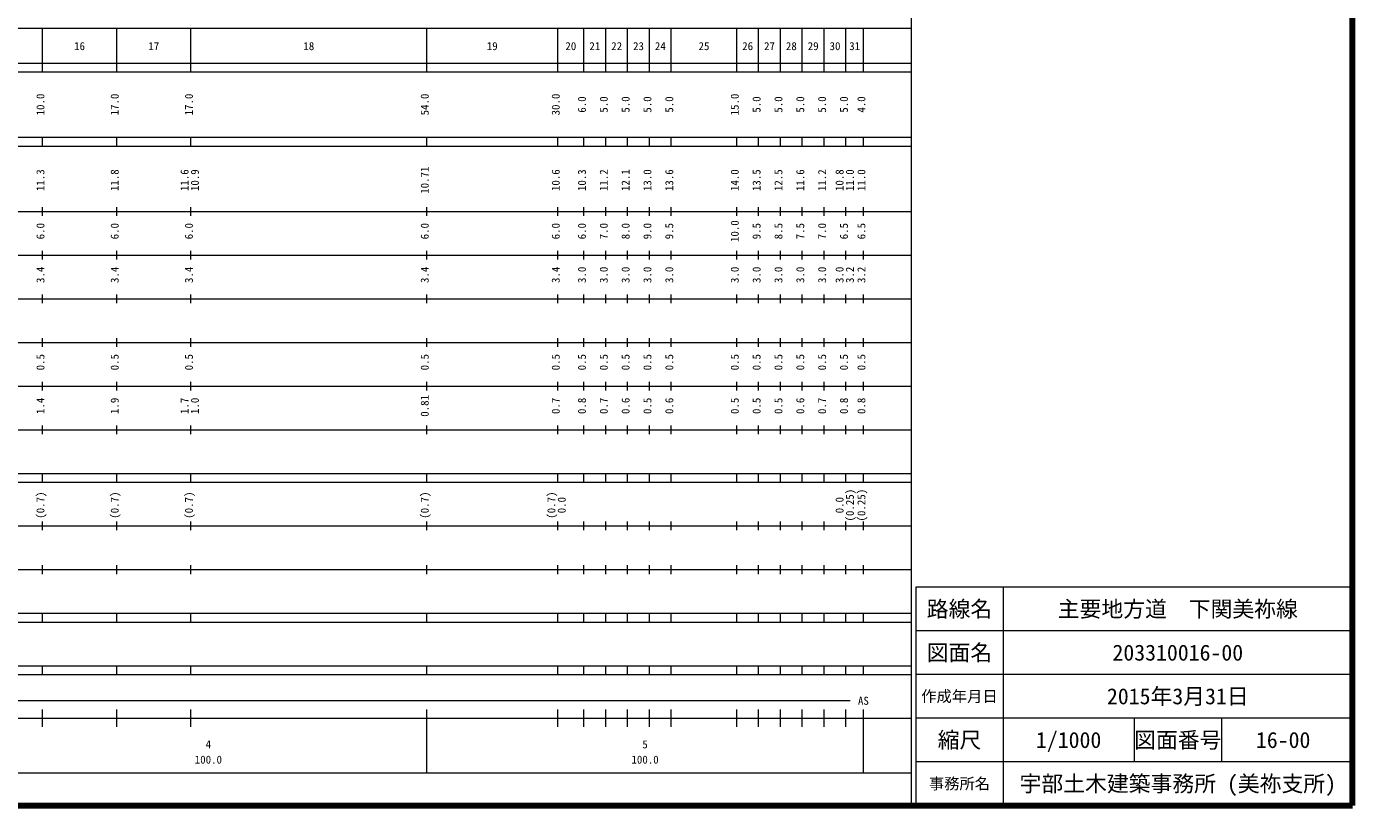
# Model space of a CAD drawing. Units: millimetres on the paper, enlarged 1000 times. Extents: x 40000 to 680000, y 20000 to 380000.
# Drawn here: x 376352 to 680000, y 20000 to 198357 of the extents above; entities that cross this region are included whole.
import ezdxf
from ezdxf.enums import TextEntityAlignment as Align

# ---------------------------------------------------------------- set-up
doc = ezdxf.new("R2010")
doc.units = ezdxf.units.MM
doc.header["$LTSCALE"] = 1000
for name, color, linetype, lineweight in [('M-TTL', 2, 'Continuous', 140), ('M-TTL-BAND', 7, 'Continuous', 13), ('M-TTL-FRAM', 2, 'Continuous', 18), ('M-TTL-LINE', 7, 'Continuous', 18)]:
    doc.layers.add(name, color=color, linetype=linetype, lineweight=lineweight)
doc.layers.add('M-TTL-TXT', color=7, linetype='Continuous')
doc.styles.add('ＭＳ ゴシック', font='')
doc.styles.get('ＭＳ ゴシック').set_extended_font_data('MS Gothic')

msp = doc.modelspace()

# ---------------------------------------------------------------- linework, layer by layer
at = {"layer": 'M-TTL'}
for p, q in [((680000, 20000), (680000, 380000)), ((40000, 20000), (680000, 20000))]:
    msp.add_line(p, q, dxfattribs=at)
at = {"layer": 'M-TTL-BAND'}
for p, q in [((579000, 20000), (579000, 370000)), ((68000, 198000), (579000, 198000)), ((380000, 188000), (380000, 198000)), ((397000, 188000), (397000, 198000)), ((414000, 188000), (414000, 198000)), ((468000, 188000), (468000, 198000)), ((498000, 188000), (498000, 198000)), ((504000, 188000), (504000, 198000)), ((509000, 188000), (509000, 198000)), ((514000, 188000), (514000, 198000)), ((519000, 188000), (519000, 198000)), ((524000, 188000), (524000, 198000)), ((539000, 188000), (539000, 198000)), ((544000, 188000), (544000, 198000)), ((549000, 188000), (549000, 198000)), ((554000, 188000), (554000, 198000)), ((559000, 188000), (559000, 198000)), ((564000, 188000), (564000, 198000)), ((568000, 188000), (568000, 198000)), ((40000, 190000), (579000, 190000)), ((40000, 188000), (579000, 188000)), ((40000, 173000), (579000, 173000)), ((40000, 171000), (579000, 171000)), ((380000, 171000), (380000, 173000)), ((397000, 171000), (397000, 173000)), ((414000, 171000), (414000, 173000)), ((468000, 171000), (468000, 173000)), ((498000, 171000), (498000, 173000)), ((504000, 171000), (504000, 173000)), ((509000, 171000), (509000, 173000)), ((514000, 171000), (514000, 173000)), ((519000, 171000), (519000, 173000)), ((524000, 171000), (524000, 173000)), ((539000, 171000), (539000, 173000)), ((544000, 171000), (544000, 173000)), ((549000, 171000), (549000, 173000)), ((554000, 171000), (554000, 173000)), ((559000, 171000), (559000, 173000)), ((564000, 171000), (564000, 173000)), ((568000, 171000), (568000, 173000)), ((40000, 156000), (579000, 156000)), ((380000, 155000), (380000, 157000)), ((397000, 155000), (397000, 157000)), ((414000, 155000), (414000, 157000)), ((468000, 155000), (468000, 157000)), ((498000, 155000), (498000, 157000)), ((504000, 155000), (504000, 157000)), ((509000, 155000), (509000, 157000)), ((514000, 155000), (514000, 157000)), ((519000, 155000), (519000, 157000)), ((524000, 155000), (524000, 157000)), ((539000, 155000), (539000, 157000)), ((544000, 155000), (544000, 157000)), ((549000, 155000), (549000, 157000)), ((554000, 155000), (554000, 157000)), ((559000, 155000), (559000, 157000)), ((564000, 155000), (564000, 157000)), ((568000, 155000), (568000, 157000)), ((46000, 146000), (579000, 146000)), ((380000, 145000), (380000, 147000)), ((397000, 145000), (397000, 147000)), ((414000, 145000), (414000, 147000)), ((468000, 145000), (468000, 147000)), ((498000, 145000), (498000, 147000)), ((504000, 145000), (504000, 147000)), ((509000, 145000), (509000, 147000)), ((514000, 145000), (514000, 147000)), ((519000, 145000), (519000, 147000)), ((524000, 145000), (524000, 147000)), ((539000, 145000), (539000, 147000)), ((544000, 145000), (544000, 147000)), ((549000, 145000), (549000, 147000)), ((554000, 145000), (554000, 147000)), ((559000, 145000), (559000, 147000)), ((564000, 145000), (564000, 147000)), ((568000, 145000), (568000, 147000)), ((380000, 135000), (380000, 137000)), ((397000, 135000), (397000, 137000)), ((414000, 135000), (414000, 137000)), ((468000, 135000), (468000, 137000)), ((498000, 135000), (498000, 137000)), ((504000, 135000), (504000, 137000)), ((509000, 135000), (509000, 137000)), ((514000, 135000), (514000, 137000)), ((519000, 135000), (519000, 137000)), ((524000, 135000), (524000, 137000)), ((539000, 135000), (539000, 137000)), ((544000, 135000), (544000, 137000)), ((549000, 135000), (549000, 137000)), ((554000, 135000), (554000, 137000)), ((559000, 135000), (559000, 137000)), ((564000, 135000), (564000, 137000)), ((568000, 135000), (568000, 137000)), ((52000, 136000), (579000, 136000)), ((46000, 126000), (579000, 126000)), ((380000, 125000), (380000, 127000)), ((397000, 125000), (397000, 127000)), ((414000, 125000), (414000, 127000)), ((468000, 125000), (468000, 127000)), ((498000, 125000), (498000, 127000)), ((504000, 125000), (504000, 127000)), ((509000, 125000), (509000, 127000)), ((514000, 125000), (514000, 127000)), ((519000, 125000), (519000, 127000)), ((524000, 125000), (524000, 127000)), ((539000, 125000), (539000, 127000)), ((544000, 125000), (544000, 127000)), ((549000, 125000), (549000, 127000)), ((554000, 125000), (554000, 127000)), ((559000, 125000), (559000, 127000)), ((564000, 125000), (564000, 127000)), ((568000, 125000), (568000, 127000)), ((52000, 116000), (579000, 116000)), ((380000, 115000), (380000, 117000)), ((397000, 115000), (397000, 117000)), ((414000, 115000), (414000, 117000)), ((468000, 115000), (468000, 117000)), ((498000, 115000), (498000, 117000)), ((504000, 115000), (504000, 117000)), ((509000, 115000), (509000, 117000)), ((514000, 115000), (514000, 117000)), ((519000, 115000), (519000, 117000)), ((524000, 115000), (524000, 117000)), ((539000, 115000), (539000, 117000)), ((544000, 115000), (544000, 117000)), ((549000, 115000), (549000, 117000)), ((554000, 115000), (554000, 117000)), ((559000, 115000), (559000, 117000)), ((564000, 115000), (564000, 117000)), ((568000, 115000), (568000, 117000)), ((380000, 105000), (380000, 107000)), ((397000, 105000), (397000, 107000)), ((414000, 105000), (414000, 107000)), ((468000, 105000), (468000, 107000)), ((498000, 105000), (498000, 107000)), ((504000, 105000), (504000, 107000)), ((509000, 105000), (509000, 107000)), ((514000, 105000), (514000, 107000)), ((519000, 105000), (519000, 107000)), ((524000, 105000), (524000, 107000)), ((539000, 105000), (539000, 107000)), ((544000, 105000), (544000, 107000)), ((549000, 105000), (549000, 107000)), ((554000, 105000), (554000, 107000)), ((559000, 105000), (559000, 107000)), ((564000, 105000), (564000, 107000)), ((568000, 105000), (568000, 107000)), ((46000, 106000), (579000, 106000)), ((40000, 96000), (579000, 96000)), ((380000, 94000), (380000, 96000)), ((397000, 94000), (397000, 96000)), ((414000, 94000), (414000, 96000)), ((468000, 94000), (468000, 96000)), ((498000, 94000), (498000, 96000)), ((504000, 94000), (504000, 96000)), ((509000, 94000), (509000, 96000)), ((514000, 94000), (514000, 96000)), ((519000, 94000), (519000, 96000)), ((524000, 94000), (524000, 96000)), ((539000, 94000), (539000, 96000)), ((544000, 94000), (544000, 96000)), ((549000, 94000), (549000, 96000)), ((554000, 94000), (554000, 96000)), ((559000, 94000), (559000, 96000)), ((564000, 94000), (564000, 96000)), ((568000, 94000), (568000, 96000)), ((40000, 94000), (579000, 94000)), ((49000, 84000), (579000, 84000)), ((380000, 83000), (380000, 85000)), ((397000, 83000), (397000, 85000)), ((414000, 83000), (414000, 85000)), ((468000, 83000), (468000, 85000)), ((498000, 83000), (498000, 85000)), ((504000, 83000), (504000, 85000)), ((509000, 83000), (509000, 85000)), ((514000, 83000), (514000, 85000)), ((519000, 83000), (519000, 85000)), ((524000, 83000), (524000, 85000)), ((539000, 83000), (539000, 85000)), ((544000, 83000), (544000, 85000)), ((549000, 83000), (549000, 85000)), ((554000, 83000), (554000, 85000)), ((559000, 83000), (559000, 85000)), ((564000, 83000), (564000, 85000)), ((568000, 83000), (568000, 85000)), ((40000, 74000), (579000, 74000)), ((380000, 73000), (380000, 75000)), ((397000, 73000), (397000, 75000)), ((414000, 73000), (414000, 75000)), ((468000, 73000), (468000, 75000)), ((498000, 73000), (498000, 75000)), ((504000, 73000), (504000, 75000)), ((509000, 73000), (509000, 75000)), ((514000, 73000), (514000, 75000)), ((519000, 73000), (519000, 75000)), ((524000, 73000), (524000, 75000)), ((539000, 73000), (539000, 75000)), ((544000, 73000), (544000, 75000)), ((549000, 73000), (549000, 75000)), ((554000, 73000), (554000, 75000)), ((559000, 73000), (559000, 75000)), ((564000, 73000), (564000, 75000)), ((568000, 73000), (568000, 75000)), ((40000, 64000), (579000, 64000)), ((380000, 62000), (380000, 64000)), ((397000, 62000), (397000, 64000)), ((414000, 62000), (414000, 64000)), ((468000, 62000), (468000, 64000)), ((498000, 62000), (498000, 64000)), ((504000, 62000), (504000, 64000)), ((509000, 62000), (509000, 64000)), ((514000, 62000), (514000, 64000)), ((519000, 62000), (519000, 64000)), ((524000, 62000), (524000, 64000)), ((539000, 62000), (539000, 64000)), ((544000, 62000), (544000, 64000)), ((549000, 62000), (549000, 64000)), ((554000, 62000), (554000, 64000)), ((559000, 62000), (559000, 64000)), ((564000, 62000), (564000, 64000)), ((568000, 62000), (568000, 64000)), ((40000, 62000), (579000, 62000)), ((40000, 52000), (579000, 52000)), ((380000, 50000), (380000, 52000)), ((397000, 50000), (397000, 52000)), ((414000, 50000), (414000, 52000)), ((468000, 50000), (468000, 52000)), ((498000, 50000), (498000, 52000)), ((504000, 50000), (504000, 52000)), ((509000, 50000), (509000, 52000)), ((514000, 50000), (514000, 52000)), ((519000, 50000), (519000, 52000)), ((524000, 50000), (524000, 52000)), ((539000, 50000), (539000, 52000)), ((544000, 50000), (544000, 52000)), ((549000, 50000), (549000, 52000)), ((554000, 50000), (554000, 52000)), ((559000, 50000), (559000, 52000)), ((564000, 50000), (564000, 52000)), ((568000, 50000), (568000, 52000)), ((40000, 50000), (579000, 50000)), ((71000, 44000), (565000, 44000)), ((40000, 40000), (579000, 40000)), ((380000, 38000), (380000, 42000)), ((397000, 38000), (397000, 42000)), ((414000, 38000), (414000, 42000)), ((468000, 27500), (468000, 42000)), ((498000, 38000), (498000, 42000)), ((504000, 38000), (504000, 42000)), ((509000, 38000), (509000, 42000)), ((514000, 38000), (514000, 42000)), ((519000, 38000), (519000, 42000)), ((524000, 38000), (524000, 42000)), ((539000, 38000), (539000, 42000)), ((544000, 38000), (544000, 42000)), ((549000, 38000), (549000, 42000)), ((554000, 38000), (554000, 42000)), ((559000, 38000), (559000, 42000)), ((564000, 38000), (564000, 42000)), ((568000, 27500), (568000, 42000)), ((68000, 27500), (579000, 27500))]:
    msp.add_line(p, q, dxfattribs=at)
at = {"layer": 'M-TTL-FRAM'}
for p, q in [((680000, 70000), (580000, 70000)), ((580000, 70000), (580000, 20000))]:
    msp.add_line(p, q, dxfattribs=at)
at = {"layer": 'M-TTL-LINE'}
for p, q in [((600000, 70000), (600000, 20000)), ((680000, 60000), (580000, 60000)), ((680000, 50000), (580000, 50000)), ((680000, 40000), (580000, 40000)), ((630000, 40000), (630000, 30000)), ((650000, 40000), (650000, 30000)), ((680000, 30000), (580000, 30000))]:
    msp.add_line(p, q, dxfattribs=at)

# ---------------------------------------------------------------- texts
at = {"layer": 'M-TTL-BAND', "style": 'ＭＳ ゴシック'}
for s, p in [('16', (388500, 192405)), ('17', (405500, 192405)), ('18', (441000, 192405)), ('19', (483000, 192405)), ('20', (501000, 192405)), ('21', (506500, 192405)), ('22', (511500, 192405)), ('23', (516500, 192405)), ('24', (521500, 192405)), ('25', (531500, 192405)), ('26', (541500, 192405)), ('27', (546500, 192405)), ('28', (551500, 192405)), ('29', (556500, 192405)), ('30', (561500, 192405)), ('31', (566000, 192405)), ('AS', (568000, 42500)), ('4', (418000, 32523)), ('5', (518000, 32523)), ('100.0', (418000, 29033)), ('100.0', (518000, 29033))]:
    msp.add_text(s, height=1833, dxfattribs=at).set_placement(p, align=Align.BOTTOM_CENTER)
for s, p in [('10.0', (381000, 180500)), ('17.0', (398000, 180500)), ('17.0', (415000, 180500)), ('54.0', (469000, 180500)), ('30.0', (499000, 180500)), ('6.0', (505000, 180500)), ('5.0', (510000, 180500)), ('5.0', (515000, 180500)), ('5.0', (520000, 180500)), ('5.0', (525000, 180500)), ('15.0', (540000, 180500)), ('5.0', (545000, 180500)), ('5.0', (550000, 180500)), ('5.0', (555000, 180500)), ('5.0', (560000, 180500)), ('5.0', (565000, 180500)), ('4.0', (569000, 180500)), ('11.3', (381000, 163174)), ('11.8', (398000, 163174)), ('11.6', (414000, 163174)), ('10.9', (416370, 163174)), ('10.71', (469000, 163174)), ('10.6', (499000, 163174)), ('10.3', (505000, 163174)), ('11.2', (510000, 163174)), ('12.1', (515000, 163174)), ('13.0', (520000, 163174)), ('13.6', (525000, 163174)), ('14.0', (540000, 163174)), ('13.5', (545000, 163174)), ('12.5', (550000, 163174)), ('11.6', (555000, 163174)), ('11.2', (560000, 163174)), ('10.8', (564000, 163174)), ('11.0', (566370, 163174)), ('11.0', (569000, 163174)), ('6.0', (381000, 151500)), ('6.0', (398000, 151500)), ('6.0', (415000, 151500)), ('6.0', (469000, 151500)), ('6.0', (499000, 151500)), ('6.0', (505000, 151500)), ('7.0', (510000, 151500)), ('8.0', (515000, 151500)), ('9.0', (520000, 151500)), ('9.5', (525000, 151500)), ('10.0', (540000, 151500)), ('9.5', (545000, 151500)), ('8.5', (550000, 151500)), ('7.5', (555000, 151500)), ('7.0', (560000, 151500)), ('6.5', (565000, 151500)), ('6.5', (569000, 151500)), ('3.4', (381000, 141500)), ('3.4', (398000, 141500)), ('3.4', (415000, 141500)), ('3.4', (469000, 141500)), ('3.4', (499000, 141500)), ('3.0', (505000, 141500)), ('3.0', (510000, 141500)), ('3.0', (515000, 141500)), ('3.0', (520000, 141500)), ('3.0', (525000, 141500)), ('3.0', (540000, 141500)), ('3.0', (545000, 141500)), ('3.0', (550000, 141500)), ('3.0', (555000, 141500)), ('3.0', (560000, 141500)), ('3.0', (564000, 141500)), ('3.2', (566370, 141500)), ('3.2', (569000, 141500)), ('0.5', (381000, 121500)), ('0.5', (398000, 121500)), ('0.5', (415000, 121500)), ('0.5', (469000, 121500)), ('0.5', (499000, 121500)), ('0.5', (505000, 121500)), ('0.5', (510000, 121500)), ('0.5', (515000, 121500)), ('0.5', (520000, 121500)), ('0.5', (525000, 121500)), ('0.5', (540000, 121500)), ('0.5', (545000, 121500)), ('0.5', (550000, 121500)), ('0.5', (555000, 121500)), ('0.5', (560000, 121500)), ('0.5', (565000, 121500)), ('0.5', (569000, 121500)), ('1.4', (381000, 111500)), ('1.9', (398000, 111500)), ('1.7', (414000, 111500)), ('1.0', (416370, 111500)), ('0.81', (469000, 111500)), ('0.7', (499000, 111500)), ('0.8', (505000, 111500)), ('0.7', (510000, 111500)), ('0.6', (515000, 111500)), ('0.5', (520000, 111500)), ('0.6', (525000, 111500)), ('0.5', (540000, 111500)), ('0.5', (545000, 111500)), ('0.5', (550000, 111500)), ('0.6', (555000, 111500)), ('0.7', (560000, 111500)), ('0.8', (565000, 111500)), ('0.8', (569000, 111500)), ('(0.7)', (381000, 88764)), ('(0.7)', (398000, 88764)), ('(0.7)', (415000, 88764)), ('(0.7)', (469000, 88764)), ('(0.7)', (498000, 88764)), ('(0.25)', (566370, 88764)), ('(0.25)', (569000, 88764)), ('0.0', (500370, 88764)), ('0.0', (564000, 88764))]:
    msp.add_text(s, height=1833, rotation=90, dxfattribs=at).set_placement(p, align=Align.BOTTOM_CENTER)
at = {"layer": 'M-TTL-TXT', "style": 'ＭＳ ゴシック'}
for s, height, p in [('路線名', 3666, (590000, 65000)), ('路線名', 3666, (590000, 65000)), ('主要地方道\u3000下関美祢線', 3666, (640000, 65000)), ('図面名', 3666, (590000, 55000)), ('図面名', 3666, (590000, 55000)), ('203310016-00', 3666, (640000, 55000)), ('作成年月日', 2566, (590000, 45000)), ('作成年月日', 2566, (590000, 45000)), ('2015年3月31日', 3666, (640000, 45000)), ('縮尺', 3666, (590000, 35000)), ('縮尺', 3666, (590000, 35000)), ('1/1000', 3666, (615000, 35000)), ('図面番号', 3666, (640000, 35000)), ('図面番号', 3666, (640000, 35000)), ('16-00', 3666, (664125, 35000)), ('宇部土木建築事務所 (美祢支所)', 3666, (640000, 25000)), ('事務所名', 2566, (590000, 25000)), ('事務所名', 2566, (590000, 25000))]:
    msp.add_text(s, height=height, dxfattribs=at).set_placement(p, align=Align.MIDDLE_CENTER)

doc.saveas('drawing.dxf')
